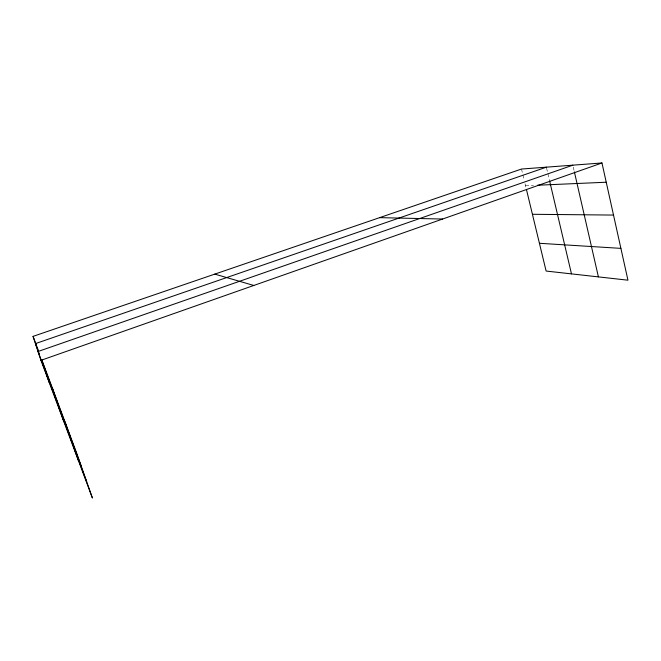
<?xml version="1.0" encoding="UTF-8"?>
<svg xmlns="http://www.w3.org/2000/svg" width="661" height="661" viewBox="0 0 661 661"><rect width="100%" height="100%" fill="white"/><g stroke="black" fill="none" stroke-linecap="round" stroke-linejoin="round"><path stroke-width="0.5" stroke-dasharray="3.31 2.48" d="M525.536 185.749L533.518 185.402M521.504 169.042L522.694 173.959M522.925 174.942L524.115 179.85M525.057 183.783L526.247 188.699M546.597 168.142L549.341 179.8M573.285 167.101L574.169 170.959"/><path stroke-width="0.99" d="M41.693 359.51L76.825 453.578L92.408 498.03L40.941 360.344L601.964 162.97L627.95 280.19L546.118 271.051L526.487 189.682M572.847 165.167L38.032 351.495L86.674 481.679M546.374 167.167L35.438 343.621L39.239 353.784M40.941 360.344L33.05 336.375L521.504 169.042L601.964 162.97M537.509 185.229L606.236 182.229M532.419 214.288L613.515 215.073M379.621 217.651L442.597 219.039M539.417 243.289L620.902 248.371M214.792 274.117L253.807 285.461M33.05 336.375L38.09 349.867M41.651 360.253L81.559 467.071M64.96 421.801L78.51 460.841M52.525 388.503L63.902 421.776M41.792 360.262L49.443 383.091M549.572 180.775L571.476 273.877M574.392 171.926L598.403 276.885"/></g></svg>
